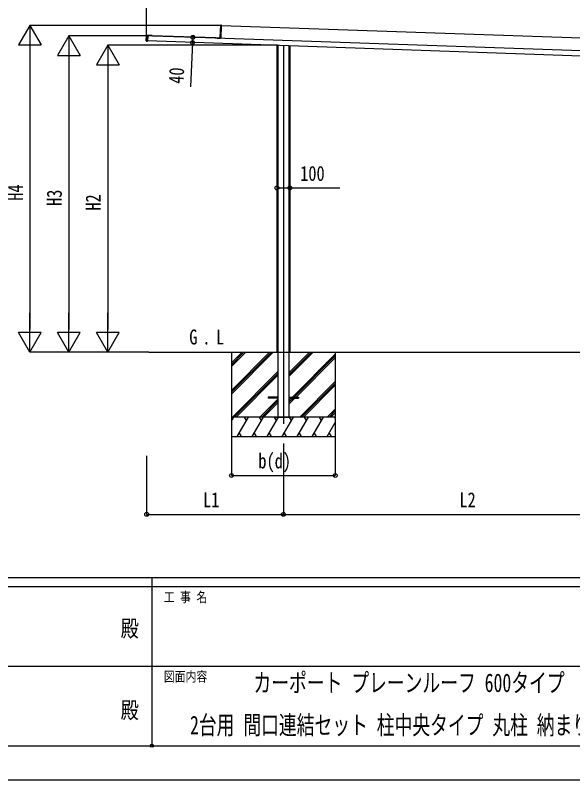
# Model space of a CAD drawing. Units: millimetres, scale not verified. Extents: x -14718 to 14718, y -10395 to 10395.
# Drawn here: x -1071 to 3229, y -10395 to -4496 of the extents above; entities that cross this region are included whole.
import ezdxf
from ezdxf.enums import TextEntityAlignment as Align

# ---------------------------------------------------------------- set-up
doc = ezdxf.new("R2010")
doc.units = ezdxf.units.MM
doc.header["$LTSCALE"] = 50
doc.header["$PDMODE"] = 32
doc.header["$PDSIZE"] = 25
for name, color, linetype in [('0-2_USER1', 3, 'Continuous'), ('0-3_YKK_12', 2, 'Continuous'), ('0-4_YKK_A1', 4, 'Continuous'), ('0-5_YKK_D', 6, 'Continuous'), ('0-6_YKK_ZWAK', 7, 'Continuous')]:
    doc.layers.add(name, color=color, linetype=linetype)
doc.styles.add('ＭＳ ゴシック', font='')
doc.styles.get('ＭＳ ゴシック').set_extended_font_data('MS Gothic')

msp = doc.modelspace()

# ---------------------------------------------------------------- linework, layer by layer
at = {"layer": '0-3_YKK_12'}
msp.add_line((997.52, -4727.53), (997.52, -7648.83), dxfattribs=at)
at = {"layer": '0-4_YKK_A1'}
for p, q in [((514.63, -4571.62), (511.41, -4663.72)), ((514.63, -4571.62), (514.16, -4571.61)), ((520.17, -4571.48), (514.63, -4571.62)), ((514.64, -4571.13), (520.18, -4570.98)), ((516.62, -4672.89), (520.17, -4571.48)), ((520.09, -4573.68), (4381.73, -4708.53)), ((520.18, -4570.98), (520.17, -4571.48)), ((-60.17, -4693.03), (-58.81, -4654.05)), ((-58.47, -4694.1), (-57.03, -4653.05)), ((-56.56, -4653.06), (-58, -4694.12)), ((-56.56, -4653.06), (-57.03, -4653.05)), ((-49.02, -4652.86), (-56.56, -4653.06)), ((-42.21, -4651.63), (-55.7, -4651.16)), ((-50.71, -4651.33), (-50.75, -4652.43)), ((-49.02, -4652.86), (-50.49, -4694.84)), ((4945.6, -4828.28), (-49.06, -4653.86)), ((-42.28, -4653.63), (-42.21, -4651.63)), ((-36.22, -4651.84), (-42.21, -4651.63)), ((-36.29, -4653.84), (-36.22, -4651.84)), ((-26.22, -4652.19), (-36.22, -4651.84)), ((-26.29, -4654.18), (-26.22, -4652.19)), ((-20.3, -4654.39), (-20.23, -4652.39)), ((-18.12, -4654.94), (-18.09, -4653.85)), ((508.76, -4673.34), (-18.12, -4654.94)), ((476.61, -4671.12), (-18.09, -4653.85)), ((-13.28, -4655.11), (-13.27, -4654.81)), ((-13.27, -4654.81), (-13.25, -4654.21)), ((-58, -4694.12), (-58.47, -4694.1)), ((-50.5, -4695.34), (-58.01, -4694.62)), ((-58, -4694.12), (-50.49, -4694.84)), ((-57.27, -4696.13), (-52.28, -4696.3)), ((-52.28, -4696.3), (-52.24, -4695.19)), ((-50.49, -4694.84), (-50.5, -4695.34)), ((4944.2, -4868.26), (-50.45, -4693.84)), ((476.58, -4672.22), (476.61, -4671.12)), ((481.62, -4672.4), (481.63, -4672.1)), ((481.63, -4672.1), (481.65, -4671.5)), ((481.65, -4671.5), (481.66, -4671.2)), ((485.62, -4672.54), (485.64, -4671.84)), ((516.61, -4672.92), (485.64, -4671.84)), ((511.13, -4671.73), (510.66, -4671.71)), ((511.41, -4663.72), (510.94, -4663.7)), ((511.41, -4663.72), (511.13, -4671.73)), ((516.62, -4672.89), (516.6, -4673.62)), ((947.52, -4728.69), (947.52, -7096.33)), ((954.39, -4728.93), (954.39, -7596.33)), ((1040.66, -4731.94), (1040.66, -7596.33)), ((1047.52, -4732.18), (1047.52, -7096.33)), ((-39.96, -7096.33), (5458.44, -7096.33)), ((597.52, -7096.33), (597.52, -7746.33)), ((597.52, -7390.31), (891.5, -7096.33)), ((597.52, -7404.45), (905.65, -7096.33)), ((597.52, -7418.59), (919.79, -7096.33)), ((597.52, -7178.18), (679.37, -7096.33)), ((597.52, -7192.32), (693.51, -7096.33)), ((597.52, -7206.46), (707.65, -7096.33)), ((1040.66, -7283.83), (1228.16, -7096.33)), ((1040.66, -7269.68), (1214.01, -7096.33)), ((1040.66, -7255.54), (1199.87, -7096.33)), ((1066.5, -7441.83), (1397.52, -7110.81)), ((1080.64, -7441.83), (1397.52, -7124.95)), ((1397.52, -7096.33), (1397.52, -7746.33)), ((1094.79, -7441.83), (1397.52, -7139.1)), ((603.63, -7596.33), (954.39, -7245.58)), ((617.78, -7596.33), (954.39, -7259.72)), ((631.92, -7596.33), (954.39, -7273.87)), ((1124.13, -7596.33), (1397.52, -7322.94)), ((1138.28, -7596.33), (1397.52, -7337.09)), ((1152.42, -7596.33), (1397.52, -7351.23)), ((815.77, -7596.33), (954.39, -7457.71)), ((829.91, -7596.33), (954.39, -7471.85)), ((844.05, -7596.33), (954.39, -7486)), ((880.02, -7441.83), (880.02, -7450.83)), ((954.39, -7441.83), (880.02, -7441.83)), ((954.39, -7450.83), (880.02, -7450.83)), ((1040.66, -7441.83), (1115.02, -7441.83)), ((1040.66, -7495.96), (1085.79, -7450.83)), ((1040.66, -7467.67), (1057.5, -7450.83)), ((1040.66, -7481.81), (1071.64, -7450.83)), ((1040.66, -7450.83), (1115.02, -7450.83)), ((1115.02, -7441.83), (1115.02, -7450.83)), ((1336.27, -7596.33), (1397.52, -7535.07)), ((1350.41, -7596.33), (1397.52, -7549.22)), ((1397.52, -7596.33), (597.52, -7596.33)), ((597.52, -7625.27), (614.23, -7596.33)), ((642.07, -7746.33), (728.67, -7596.33)), ((713.67, -7622.32), (698.67, -7596.33)), ((757.54, -7746.33), (844.14, -7596.33)), ((829.14, -7622.32), (814.14, -7596.33)), ((873.01, -7746.33), (959.61, -7596.33)), ((944.61, -7622.31), (929.61, -7596.33)), ((936.62, -7596.33), (1058.42, -7596.33)), ((988.48, -7746.33), (1075.08, -7596.33)), ((1060.08, -7622.31), (1045.08, -7596.33)), ((1103.95, -7746.33), (1190.55, -7596.33)), ((1175.55, -7622.31), (1160.55, -7596.33)), ((1219.42, -7746.33), (1306.02, -7596.33)), ((1291.02, -7622.31), (1276.02, -7596.33)), ((1364.55, -7596.33), (1397.52, -7563.36)), ((1397.52, -7606.78), (1391.49, -7596.33)), ((599.23, -7622.31), (597.52, -7619.35)), ((1334.89, -7746.33), (1397.52, -7637.85)), ((657.07, -7720.35), (672.07, -7746.33)), ((772.54, -7720.35), (787.54, -7746.33)), ((888.01, -7720.35), (903.01, -7746.33)), ((1003.48, -7720.35), (1018.48, -7746.33)), ((1118.95, -7720.35), (1133.95, -7746.33)), ((1234.42, -7720.35), (1249.42, -7746.33)), ((1349.89, -7720.35), (1364.89, -7746.33)), ((597.52, -7746.33), (1397.52, -7746.33))]:
    msp.add_line(p, q, dxfattribs=at)
for points in [[(510.66, -4671.71), (510.94, -4663.7), (514.16, -4571.61)], [(-56.55, -4652.56), (-49, -4652.37), (-49.02, -4652.86)], [(-13.73, -4652.62), (-13.8, -4654.62), (-49.04, -4653.39)], [(-13.73, -4652.62), (-20.23, -4652.39), (-26.22, -4652.19)], [(-13.25, -4654.21), (-13.24, -4653.91), (481.66, -4671.2)], [(485.64, -4671.84), (485.66, -4671.34), (510.34, -4672.2)]]:
    msp.add_lwpolyline(points, dxfattribs=at)
for centre, radius, start, end in [((514.66, -4571.63), 0.5, 91.5, 178), ((516.69, -4571.45), 2.07, 171.06854, 184.93146), ((-55.81, -4654.15), 3, 88, 178), ((-56.53, -4653.06), 0.5, 91.5, 178), ((-54.5, -4652.88), 2.07, 171.06854, 184.93146), ((-57.17, -4693.13), 3, 178, 268), ((-57.97, -4694.12), 0.5, 178, 264.5), ((-55.95, -4694.44), 2.07, 171.06854, 184.93146), ((510.16, -4671.69), 0.5, 268, 358), ((510.16, -4671.43), 0.765, 269.05171, 301.0406), ((510.35, -4671.96), 0.242, 269.80053, 328.78296), ((513.23, -4656.93), 15.54, 259.3054, 261.87346), ((510.86, -4673.9), 1.85, 83.82294, 99.58333), ((507.9, -4671.84), 3.17, 351.51431, 355.97407), ((510.13, -4671.69), 1, 337.89786, 358), ((516.58, -4672.89), 0.046, 321.12762, 0.80407)]:
    msp.add_arc(centre, radius, start, end, dxfattribs=at)
for centre, ratio, start_param in [((503.54, -4672.46), 0.038227, 0), ((503.56, -4672.46), 0.061163, 0.0374041)]:
    msp.add_ellipse(centre, major_axis=(13.07, -0.46), ratio=ratio, start_param=start_param, end_param=0.962078, dxfattribs=at)
at = {"layer": '0-5_YKK_D'}
for p, q in [((-57.43, -4692.11), (-57.43, -3972.58)), ((-957.43, -4573.58), (-1044.93, -4725.13)), ((516.29, -4573.58), (-958.43, -4573.58)), ((-957.43, -4573.58), (-869.93, -4725.13)), ((-957.43, -4573.58), (-957.43, -4876.69)), ((-657.43, -4653.64), (-744.93, -4805.19)), ((-56.55, -4653.64), (-658.43, -4653.64)), ((-657.43, -4653.64), (-569.93, -4805.19)), ((-657.43, -4653.64), (-657.43, -4956.75)), ((-1044.93, -4725.13), (-869.93, -4725.13)), ((-957.43, -4748.58), (-957.43, -6921.33)), ((-357.43, -4725.91), (-444.93, -4877.46)), ((952.82, -4725.91), (-358.43, -4725.91)), ((-357.43, -4725.91), (-269.93, -4877.46)), ((-357.43, -4725.91), (-357.43, -5029.02)), ((-744.93, -4805.19), (-569.93, -4805.19)), ((-657.43, -4828.64), (-657.43, -6921.33)), ((-444.93, -4877.46), (-269.93, -4877.46)), ((-357.43, -4900.91), (-357.43, -6921.33)), ((-957.43, -7096.33), (-957.43, -6793.22)), ((-657.43, -7096.33), (-657.43, -6793.22)), ((-357.43, -7096.33), (-357.43, -6793.22)), ((-957.43, -7096.33), (-1044.93, -6944.78)), ((-869.93, -6944.78), (-1044.93, -6944.78)), ((-957.43, -7096.33), (-869.93, -6944.78)), ((-657.43, -7096.33), (-744.93, -6944.78)), ((-569.93, -6944.78), (-744.93, -6944.78)), ((-657.43, -7096.33), (-569.93, -6944.78)), ((-357.43, -7096.33), (-444.93, -6944.78)), ((-269.93, -6944.78), (-444.93, -6944.78)), ((-357.43, -7096.33), (-269.93, -6944.78)), ((-40.96, -7096.33), (-958.43, -7096.33)), ((-40.96, -7096.33), (-658.43, -7096.33)), ((-40.96, -7096.33), (-358.43, -7096.33)), ((597.52, -7747.33), (597.52, -8048.5)), ((1397.52, -7747.33), (1397.52, -8048.5)), ((997.52, -7799.83), (997.52, -8348.5)), ((997.52, -7799.83), (997.52, -8348.5)), ((-57.43, -7896.33), (-57.43, -8348.5)), ((597.52, -8047.5), (1397.52, -8047.5)), ((-57.43, -8347.5), (997.52, -8347.5)), ((997.52, -8347.5), (3897.32, -8347.5))]:
    msp.add_line(p, q, dxfattribs=at)
for points in [[(298.6, -4666.01), (296.69, -4705.96), (280.27, -5049.37)], [(947.52, -5828.5), (1047.52, -5828.5), (1432.62, -5828.5)]]:
    msp.add_lwpolyline(points, dxfattribs=at)
for centre in [(298.6, -4666.01), (296.69, -4705.96), (947.52, -5828.5), (1047.52, -5828.5), (597.52, -8047.5), (1397.52, -8047.5), (-57.43, -8347.5), (997.52, -8347.5), (997.52, -8347.5)]:
    msp.add_circle(centre, 14.88, dxfattribs=at)
at = {"layer": '0-6_YKK_ZWAK'}
for p, q in [((13632.57, -8837.5), (-13667.43, -8837.5)), ((-17.43, -8837.5), (-17.43, -10132.5)), ((-17.43, -8907.5), (-4567.43, -8907.5)), ((4532.57, -8907.5), (-17.43, -8907.5)), ((-4541.18, -9520), (-17.43, -9520)), ((-17.43, -9520), (4532.57, -9520)), ((-4567.43, -10132.5), (-17.43, -10132.5)), ((-17.43, -10132.5), (4532.57, -10132.5))]:
    msp.add_line(p, q, dxfattribs=at)
msp.add_lwpolyline([(-14717.5, -10395), (14717.5, -10395), (14717.5, 10395), (-14717.5, 10395)], close=True, dxfattribs=at)
msp.add_point((-17.43, -10132.5), dxfattribs=at)

# ---------------------------------------------------------------- texts
at = {"layer": '0-2_USER1', "style": 'ＭＳ ゴシック'}
for s, height, width, p in [('G', 115.5, 0.8, (271.41, -7071.02)), ('L', 115.5, 0.8, (478.28, -7071.02)), ('.', 115.5, 0.8, (372.21, -7071.02)), ('カーポート プレーンルーフ 600タイプ', 143.7, 0.7, (766.59, -9761.67)), ('2台用 間口連結セット 柱中央タイプ 丸柱 納まり図', 143.7, 0.7, (277.25, -10088.33))]:
    msp.add_text(s, height=height, dxfattribs=dict(at, width=width)).set_placement(p, align=Align.BOTTOM_LEFT)
at = {"layer": '0-5_YKK_D', "style": 'ＭＳ ゴシック', "width": 0.8}
for s, rotation, p in [('40', 87.262, (261.24, -5028.44)), ('H4', 90, (-977.43, -5927.36)), ('H3', 90, (-677.43, -5967.38)), ('H2', 90, (-377.43, -6003.52))]:
    msp.add_text(s, height=115.5, rotation=rotation, dxfattribs=at).set_placement(p, align=Align.BOTTOM_LEFT)
for s, p in [('100', (1127.02, -5808.5)), ('b(d)', (804.32, -8027.5)), ('L1', (377.65, -8327.5)), ('L2', (2355.02, -8327.5))]:
    msp.add_text(s, height=115.5, dxfattribs=at).set_placement(p, align=Align.BOTTOM_LEFT)
at = {"layer": '0-6_YKK_ZWAK', "style": 'ＭＳ ゴシック', "width": 0.8}
for s, height, p in [('工 事 名', 76.98, (74.44, -9047.5)), ('殿', 128.3, (-257.83, -9330.42)), ('図面内容', 76.98, (74.44, -9660)), ('殿', 128.3, (-257.83, -9960.42))]:
    msp.add_text(s, height=height, dxfattribs=at).set_placement(p, align=Align.BOTTOM_LEFT)

doc.saveas('drawing.dxf')
